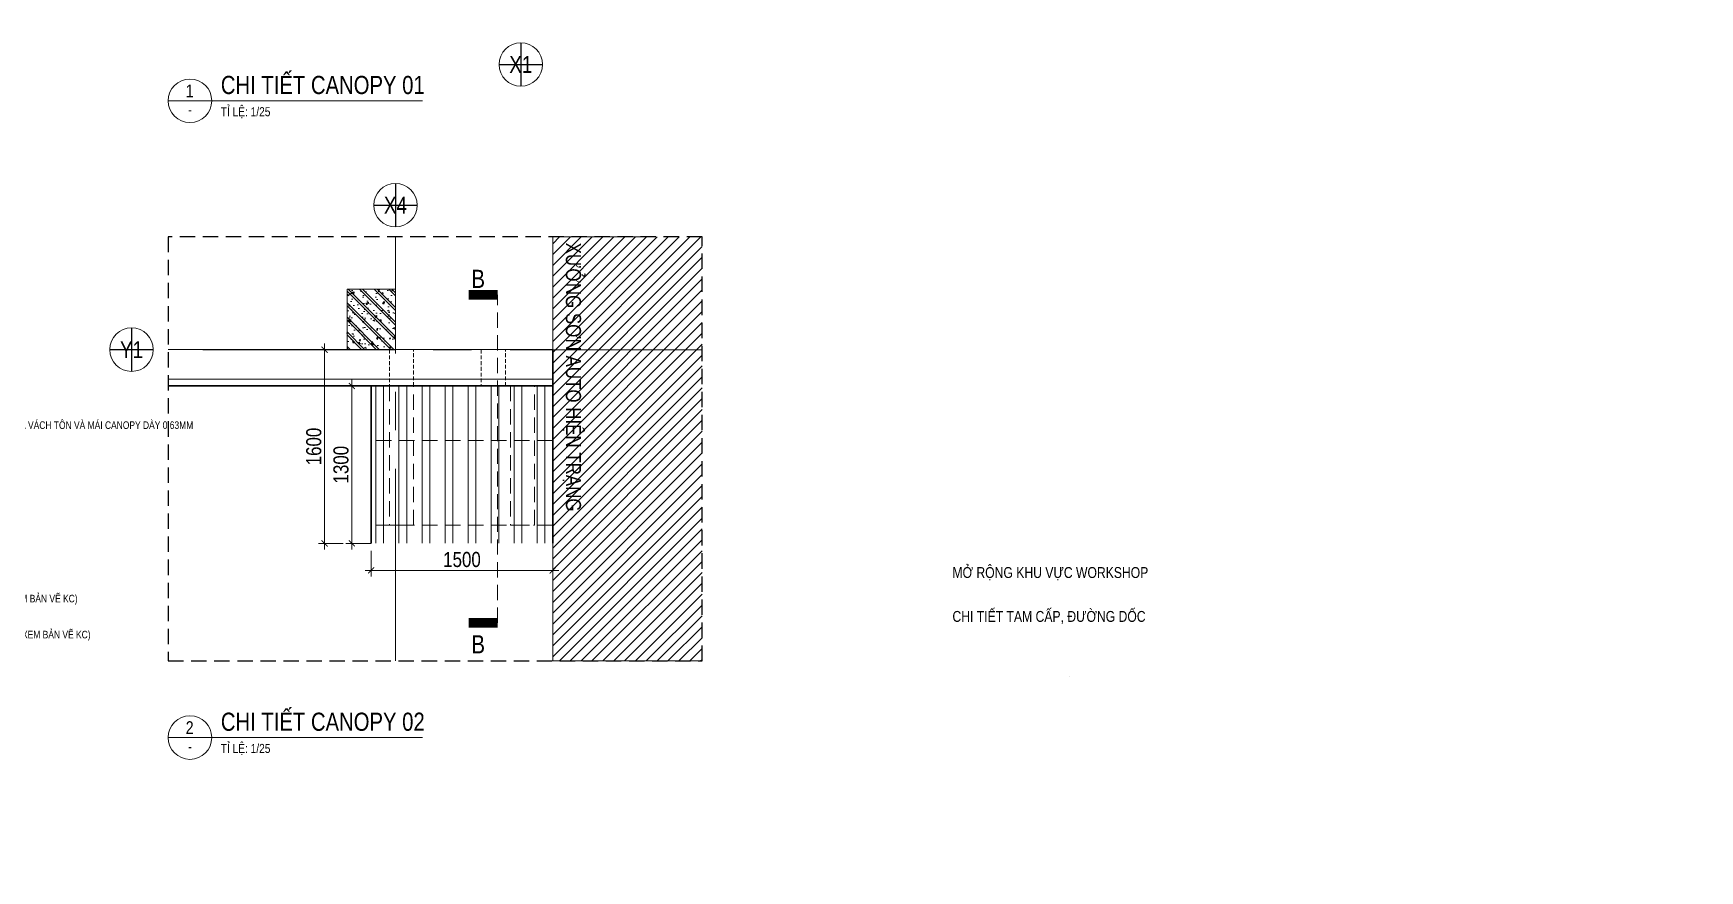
# Model space of a CAD drawing. Header units: millimetres. Extents: x -547695 to 905972, y -1055718 to 167349.
# Drawn here: x -523077 to -509299, y -1023756 to -1016838 of the extents above; entities that cross this region are included whole.
import ezdxf
from ezdxf import colors
from ezdxf.entities.mleader import LeaderData, LeaderLine
from ezdxf.enums import TextEntityAlignment as Align
from ezdxf.math import Vec2, Vec3
from ezdxf.xclip import XClip

# ---------------------------------------------------------------- set-up
doc = ezdxf.new("R2018")
doc.units = ezdxf.units.MM
doc.header["$XCLIPFRAME"] = 0
for name, pattern in [('$0$BASE-A0$0$HIDDEN', [0.375, 0.25, -0.125]), ('CENTER', [50.8, 31.75, -6.35, 6.35, -6.35]), ('HIDDEN', [9.525, 6.35, -3.175])]:
    doc.linetypes.add(name, pattern=pattern)
doc.layers.get('DEFPOINTS').update_dxf_attribs({"color": 1, "lineweight": 25})
doc.layers.add('8', color=8, linetype='Continuous')
doc.layers.add('A.DIM', color=8, linetype='Continuous')
for name, color, linetype, lineweight in [('A-COLS', 9, 'Continuous', 9), ('A-DIMS', 8, 'Continuous', 9), ('A-GRID', 250, 'CENTER', 15), ('A-HEVY', 111, 'Continuous', 35), ('A-HIDD', 45, 'HIDDEN', 9), ('A-PATT', 252, 'Continuous', 9), ('A-SHBD-LINE', 7, 'Continuous', 35), ('A-SYMBOLS', 10, 'Continuous', 13)]:
    doc.layers.add(name, color=color, linetype=linetype, lineweight=lineweight)
doc.styles.get("Standard").update_dxf_attribs({"font": 'arial.ttf'})
doc.styles.add('VTK_Arial', font='arial.ttf', dxfattribs={"width": 0.8})
doc.styles.add('VTK_Arial_3.5 mm', font='arial.ttf', dxfattribs={"width": 0.8, "height": 3.5})
doc.styles.add('XREF_KHUNG TEN VTK_A1$0$Arial_VHm', font='arial.ttf')
doc.dimstyles.new('A-2.5-DIM50', dxfattribs={"dimscale": 50, "dimtxt": 2.5, "dimasz": 1, "dimexe": 1, "dimexo": 0, "dimgap": 0.5, "dimtad": 1, "dimdec": 0, "dimzin": 12, "dimdsep": 46, "dimtxsty": 'VTK_Arial', "dimblk": 'ARCHTICK', "dimcen": 0, "dimdle": 1, "dimclrd": 256, "dimclre": 256, "dimclrt": 7, "dimadec": 1, "dimazin": 3, "dimtfac": 1, "dimtdec": 0, "dimtmove": 0, "dimatfit": 2, "dimfxl": 20, "dimtolj": 1, "dimtzin": 0, "dimlwd": -1, "dimlwe": -1, "dimarcsym": 0})

# ---------------------------------------------------------------- blocks, each defined once
blk = doc.blocks.new('ERBHRTHB4T')
at = {"color": 0}
blk.add_wipeout([(-200, 100), (200, 100), (200, -400), (-200, -400)], dxfattribs=at).dxf.layer = '8'
at = {"layer": 'A-PATT'}
h = blk.add_hatch(dxfattribs=at)
h.set_pattern_fill('BT-01', color=256, scale=20, style=0, double=1, pattern_type=2)
h.set_pattern_definition([(50, (115612.73, 26820), (143.45204, -12.55043), [15, -165]), (355, (115612.73, 26820), (-27.75027, 150.43843), [12, -132]), (100.4514, (115624.68, 26818.95), (115.70188, 137.88791), [12.74804, -140.22842]), (46.1842, (115612.73, 26860), (213.4482, -33.1038), [22.5, -247.5]), (96.6356, (115630.52, 26857.24), (186.93254, 194.82357), [19.12206, -210.3426]), (351.1842, (115612.73, 26860), (186.9324, 194.8237), [18, -198]), (21, (115632.73, 26850), (119.38141, -80.52378), [15, -165]), (326, (115632.73, 26850), (48.66307, 145.03), [12, -132]), (71.4514, (115642.68, 26843.29), (168.04453, 64.5061), [12.74804, -140.22842]), (37.5, (115612.73, 26820), (2.43197, 66.57877), [0, -130.4, 0, -134, 0, -132.5]), (7.5, (115612.73, 26820), (52.613907, 78.882342), [0, -76.4, 0, -127.4, 0, -50.5]), (327.5, (115568.13, 26820), (106.764487, -4.510974), [0, -50, 0, -156, 0, -207]), (317.5, (115548.13, 26820), (116.637234, 20.021), [0, -65, 0, -103.6, 0, -147]), (45, (115612.73, 26820), (-60.104076, 60.104076), []), (45, (115612.73, 26844.5), (-60.104076, 60.104076), [])])
h.paths.add_polyline_path([(200, 100), (200, -400), (-200, -400), (-200, 100)])
at = {"color": 0}
blk.add_lwpolyline([(-200, 100), (200, 100), (200, -400), (-200, -400)], close=True, dxfattribs=at)
blk = doc.blocks.new('t7i')
blk.add_wipeout([(0, -210), (210, -210), (210, 0), (0, 0)]).dxf.layer = '8'
at = {"layer": 'A-PATT'}
h = blk.add_hatch(dxfattribs=at)
h.set_pattern_fill('BT-01', color=256, scale=20, style=0, double=1, pattern_type=2)
h.set_pattern_definition([(50, (111922.47, 19673.82), (143.45204, -12.55043), [15, -165]), (355, (111922.47, 19673.82), (-27.75027, 150.43843), [12, -132]), (100.4514, (111934.43, 19672.77), (115.70188, 137.8879), [12.74804, -140.22842]), (46.1842, (111922.47, 19713.82), (213.4482, -33.1038), [22.5, -247.5]), (96.6356, (111940.26, 19711.06), (186.93254, 194.82357), [19.12206, -210.3426]), (351.1842, (111922.47, 19713.82), (186.9324, 194.8237), [18, -198]), (21, (111942.47, 19703.82), (119.38141, -80.52378), [15, -165]), (326, (111942.47, 19703.82), (48.66307, 145.03), [12, -132]), (71.4514, (111952.42, 19697.11), (168.04453, 64.5061), [12.74804, -140.22842]), (37.5, (111922.47, 19673.82), (2.43197, 66.57877), [0, -130.4, 0, -134, 0, -132.5]), (7.5, (111922.47, 19673.82), (52.613907, 78.882342), [0, -76.4, 0, -127.4, 0, -50.5]), (327.5, (111877.87, 19673.82), (106.764487, -4.510974), [0, -50, 0, -156, 0, -207]), (317.5, (111857.87, 19673.82), (116.637234, 20.021), [0, -65, 0, -103.6, 0, -147]), (45, (111922.47, 19673.82), (-60.104076, 60.104076), []), (45, (111922.47, 19698.32), (-60.104076, 60.104076), [])])
h.paths.add_polyline_path([(0, -210), (210, -210), (210, 0), (0, 0)])
at = {"layer": 'A-HEVY'}
blk.add_lwpolyline([(0, -210), (210, -210), (210, 0), (0, 0)], close=True, dxfattribs=at)
blk = doc.blocks.new('egerg')
at = {"layer": 'A-PATT'}
h = blk.add_hatch(dxfattribs=at)
h.set_pattern_fill('BT-01', color=256, scale=14.982164, style=0, double=1, pattern_type=2)
h.set_pattern_definition([(50, (22752.53, 12038.09), (107.4611, -9.40163), [11.23662, -123.60285]), (355, (22752.53, 12038.09), (-20.78795, 112.69466), [8.9893, -98.8823]), (100.4514, (22761.49, 12037.31), (86.67322, 103.29296), [9.54966, -105.04626]), (46.1842, (22752.53, 12068.05), (159.8958, -24.7983), [16.8549, -185.4043]), (96.6356, (22765.86, 12065.99), (140.0327, 145.9439), [14.3245, -157.5694]), (351.1842, (22752.53, 12068.05), (140.0326, 145.944), [13.4839, -148.3234]), (21, (22767.51, 12060.56), (89.4296, -60.32102), [11.23662, -123.60285]), (326, (22767.51, 12060.56), (36.4539, 108.64317), [8.9893, -98.8823]), (71.4514, (22774.97, 12055.54), (125.88353, 48.32205), [9.54966, -105.04626]), (37.5, (22752.53, 12038.09), (1.82181, 49.874703), [0, -97.68371, 0, -100.3805, 0, -99.25684]), (7.5, (22752.53, 12038.09), (39.41351, 59.09141), [0, -57.23187, 0, -95.43639, 0, -37.82996]), (327.5, (22719.12, 12038.09), (79.978153, -3.37921), [0, -37.45541, 0, -116.86088, 0, -155.0654]), (317.5, (22704.14, 12038.09), (87.3739, 14.9979), [0, -48.69203, 0, -77.6076, 0, -110.1189]), (45, (22752.53, 12038.09), (-45.02446, 45.02446), []), (45, (22752.53, 12056.44), (-45.02446, 45.02446), [])])
h.paths.add_polyline_path([(0, -200), (400, -200), (400, 200), (0, 200)])
at = {"layer": 'A-HEVY'}
blk.add_lwpolyline([(0, -200), (400, -200), (400, 200), (0, 200)], close=True, dxfattribs=at)
blk = doc.blocks.new('ERYUJH76Y')
at = {"layer": 'A-GRID', "ltscale": 50}
for points in [[(1300, 3348), (1300, 25452)], [(-24000, 3348), (-24000, 25008)], [(-16000, 3348), (-16000, 25008)], [(-8000, 3348), (-8000, 25008)], [(0, 3348), (0, 25008)], [(4694, 21428), (-30447, 21428)], [(4694, 12928), (-30447, 12928)], [(4694, 6928), (-30447, 6928)]]:
    blk.add_lwpolyline(points, dxfattribs=at)
at = {"layer": 'A-SYMBOLS'}
blk.add_blockref('egerg', (-24000, 12978), dxfattribs=at)
at = {"layer": '8'}
for p in [(-20610, 13178), (-16400, 13178), (-11810, 13178), (-6060, 13178), (-210, 13178)]:
    blk.add_blockref('t7i', p, dxfattribs=at)
at = {"layer": 'A-COLS'}
for p in [(-23800, 21328), (-16000, 21328), (-8000, 21328), (-200, 21328)]:
    blk.add_blockref('ERBHRTHB4T', p, dxfattribs=at)
at = {"layer": 'A-COLS', "xscale": -1, "rotation": 180}
for p in [(-23800, 7028), (-16000, 7028), (-8000, 7028), (-200, 7028)]:
    blk.add_blockref('ERBHRTHB4T', p, dxfattribs=at)
blk = doc.blocks.new('RHRTHRHRT')
at = {"layer": 'A-HEVY'}
for points in [[(-1300, -15100), (-25600, -15100), (-25600, -8075)], [(-25300, -8075), (-25300, -14800), (-1300, -14800)]]:
    blk.add_lwpolyline(points, dxfattribs=at)
at = {"layer": 'DEFPOINTS', "linetype": '$0$BASE-A0$0$HIDDEN', "ltscale": 500}
blk.add_lwpolyline([(-25550, -50), (0, -50), (0, -15050), (-25550, -15050)], close=True, dxfattribs=at)
at = {"layer": 'A-GRID'}
ref = blk.add_blockref('ERYUJH76Y', (-1300, -21728), dxfattribs=at)
XClip(ref).set_block_clipping_path([(-32069.3798585372, 5005.1306604635), (6367.1031573832, 26504.5361301411)])
blk = doc.blocks.new('E5U67')
at = {"layer": 'A-SHBD-LINE', "color": 1, "ltscale": 0.3, "style": 'XREF_KHUNG TEN VTK_A1$0$Arial_VHm', "width": 0.8}
for tag, p in [('HANGMUC', (-4487, 3455)), ('TENBANVE1', (-4487, 2808)), ('TENBANVE2', (-4487, 2508))]:
    blk.add_attdef(tag, p, '', height=161, rotation=1080, dxfattribs=at)
at = {"layer": 'A-SHBD-LINE', "color": 1, "lineweight": 30, "ltscale": 0.3, "width": 0.8, "flags": 64}
for tag, height, p in [('TYLE', 161, (-2759, 2009)), ('KHBV', 170, (-2669, 841))]:
    blk.add_attdef(tag, text='', height=height, rotation=1080, dxfattribs=at).set_placement(p, align=Align.TOP_LEFT)
blk = doc.blocks.new('5t7i')
at = {"layer": 'A-PATT', "transparency": 33554620}
h = blk.add_hatch(dxfattribs=at)
h.set_pattern_fill('ANSI32', color=256, scale=20, angle=45)
h.set_pattern_definition([(90, (7250, -2500), (-190.5, 6e-14), []), (90, (7313.5, -2436.5), (-190.5, 6e-14), [])])
h.paths.add_polyline_path([(-1500, 0), (-1500, -1600), (0, -1600), (0, 0)])
at = {"layer": 'A-HEVY'}
blk.add_lwpolyline([(-1500, 0), (-1500, -1600), (0, -1600), (0, 0)], close=True, dxfattribs=at)
at = {"layer": 'A-HIDD', "ltscale": 20}
for points in [[(0, 0), (-1500, 0)], [(0, -50), (-1500, -50)], [(0, -750), (-1500, -750)], [(0, -1450), (-1500, -1450)]]:
    blk.add_lwpolyline(points, dxfattribs=at)
for points in [[(-1150, -1450), (-1150, 0), (-1350, 0), (-1350, -1450)], [(-150, -1450), (-150, 0), (-350, 0), (-350, -1450)]]:
    blk.add_lwpolyline(points, close=True, dxfattribs=at)
blk = doc.blocks.new('_ARCHTICK')
at = {"color": 0, "linetype": 'ByBlock', "const_width": 0.15}
blk.add_lwpolyline([(-0.5, -0.5), (0.5, 0.5)], dxfattribs=at)
blk = doc.blocks.new('*D1172')
at = {"layer": 'A-DIMS', "transparency": 16777216}
for p, q in [((-520669, -1021102), (-520669, -1019402)), ((-520515, -1019452), (-520719, -1019452)), ((-520515, -1021052), (-520719, -1021052))]:
    blk.add_line(p, q, dxfattribs=at)
at = {"layer": 'DEFPOINTS', "color": 0, "transparency": 16777216}
for p in [(-520669, -1019452), (-520515, -1019452), (-520515, -1021052)]:
    blk.add_point(p, dxfattribs=at)
at = {"layer": 'A-DIMS', "transparency": 16777216, "xscale": 50, "yscale": 50, "zscale": 50}
for p, rotation in [((-520669, -1019452), 90), ((-520669, -1021052), 270)]:
    blk.add_blockref('_ARCHTICK', p, dxfattribs=dict(at, rotation=rotation))
at = {"layer": 'A-DIMS', "color": 7, "transparency": 16777216, "insert": (-520758, -1020252), "char_height": 125, "attachment_point": 5, "rotation": 90, "style": 'VTK_Arial'}
blk.add_mtext('\\A1;1600', dxfattribs=at)
blk = doc.blocks.new('*D1173')
at = {"layer": 'A-DIMS', "transparency": 16777216}
for p, q in [((-520283, -1021114), (-520283, -1021325)), ((-518783, -1021114), (-518783, -1021325)), ((-518733, -1021275), (-520333, -1021275))]:
    blk.add_line(p, q, dxfattribs=at)
at = {"layer": 'DEFPOINTS', "color": 0, "transparency": 16777216}
for p in [(-520283, -1021114), (-518783, -1021114), (-520283, -1021275)]:
    blk.add_point(p, dxfattribs=at)
at = {"layer": 'A-DIMS', "transparency": 16777216, "xscale": 50, "yscale": 50, "zscale": 50, "rotation": 180}
blk.add_blockref('_ARCHTICK', (-520283, -1021275), dxfattribs=at)
at = {"layer": 'A-DIMS', "transparency": 16777216, "xscale": 50, "yscale": 50, "zscale": 50}
blk.add_blockref('_ARCHTICK', (-518783, -1021275), dxfattribs=at)
at = {"layer": 'A-DIMS', "color": 7, "transparency": 16777216, "insert": (-519533, -1021186), "char_height": 125, "attachment_point": 5, "style": 'VTK_Arial'}
blk.add_mtext('\\A1;1500', dxfattribs=at)
blk = doc.blocks.new('*U303')
blk.add_wipeout([(4.5, 0), (4.46, -0.56), (4.36, -1.12), (4.18, -1.66), (3.94, -2.17), (3.64, -2.65), (3.28, -3.08), (2.87, -3.47), (2.41, -3.8), (1.92, -4.07), (1.39, -4.28), (0.84, -4.42), (0.28, -4.49), (-0.28, -4.49), (-0.84, -4.42), (-1.39, -4.28), (-1.92, -4.07), (-2.41, -3.8), (-2.87, -3.47), (-3.28, -3.08), (-3.64, -2.65), (-3.94, -2.17), (-4.18, -1.66), (-4.36, -1.12), (-4.46, -0.56), (-4.5, 0), (-4.46, 0.56), (-4.36, 1.12), (-4.18, 1.66), (-3.94, 2.17), (-3.64, 2.65), (-3.28, 3.08), (-2.87, 3.47), (-2.41, 3.8), (-1.92, 4.07), (-1.39, 4.28), (-0.84, 4.42), (-0.28, 4.49), (0.28, 4.49), (0.84, 4.42), (1.39, 4.28), (1.92, 4.07), (2.41, 3.8), (2.87, 3.47), (3.28, 3.08), (3.64, 2.65), (3.94, 2.17), (4.18, 1.66), (4.36, 1.12), (4.46, 0.56)])
blk.add_circle((0, 0), 4.5)
at = {"layer": 'DEFPOINTS', "color": 250}
for p, q in [((0, 4.5), (0, -4.5)), ((-4.5, 0), (4.5, 0))]:
    blk.add_line(p, q, dxfattribs=at)
at = {"color": 7, "style": 'VTK_Arial_3.5 mm', "width": 0.8}
blk.add_attdef('X12', text='', height=3.5, dxfattribs=at).set_placement((0, 0), align=Align.MIDDLE_CENTER)
blk = doc.blocks.new('*U962')
for p, q in [((0, 0), (-14.5, 0)), ((55.55, 0), (0, 0))]:
    blk.add_line(p, q)
blk.add_circle((-8.5, 0), 6)
at = {"color": 7, "style": 'VTK_Arial', "width": 0.8}
blk.add_attdef('SECTION', (0, 1.86), '', height=5, dxfattribs=at)
blk.add_attdef('MARK', text='', height=3.5, dxfattribs=at).set_placement((-8.59, 0.99), align=Align.CENTER)
at = {"color": 7, "linetype": 'Continuous', "style": 'VTK_Arial', "width": 0.8}
blk.add_attdef('REF', text='', height=2.5, dxfattribs=at).set_placement((-8.49, -3.75), align=Align.CENTER)
at = {"color": 7, "linetype": 'Continuous', "style": 'VTK_Arial', "width": 0.8, "flags": 8}
blk.add_attdef('SCALE-I', (0, -4.25), '', height=2.5, dxfattribs=at)
blk = doc.blocks.new('*D1186')
at = {"layer": 'A-DIMS', "transparency": 16777216}
for p, q in [((-520283, -1019752), (-520494, -1019752)), ((-520444, -1021102), (-520444, -1019702)), ((-520283, -1021052), (-520494, -1021052))]:
    blk.add_line(p, q, dxfattribs=at)
at = {"layer": 'DEFPOINTS', "color": 0, "transparency": 16777216}
for p in [(-520444, -1019752), (-520283, -1019752), (-520283, -1021052)]:
    blk.add_point(p, dxfattribs=at)
at = {"layer": 'A-DIMS', "transparency": 16777216, "xscale": 50, "yscale": 50, "zscale": 50}
for p, rotation in [((-520444, -1019752), 90), ((-520444, -1021052), 270)]:
    blk.add_blockref('_ARCHTICK', p, dxfattribs=dict(at, rotation=rotation))
at = {"layer": 'A-DIMS', "color": 7, "transparency": 16777216, "insert": (-520533, -1020402), "char_height": 125, "attachment_point": 5, "rotation": 90, "style": 'VTK_Arial'}
blk.add_mtext('\\A1;1300', dxfattribs=at)

msp = doc.modelspace()

# ---------------------------------------------------------------- block references
at = {"layer": 'A-HEVY'}
ref = msp.add_blockref('RHRTHRHRT', (-493746.5, -1006952.8), dxfattribs=at)
XClip(ref).set_block_clipping_path([(-28215.4999999999, -9807.4999999999), (-23801.4999999999, 596.5000000001)])
at = {"layer": 'A-SYMBOLS'}
for name, p, xscale, yscale, zscale, values in [('*U303', (-519046.5, -1017095.7), 40, 40, 40, {'X12': 'X1'}), ('*U962', (-521527, -1017395.8), 30, 30, 30, {'SECTION': 'CHI TIẾT CANOPY 01', 'SCALE-I': 'TỈ LỆ: 1/25', 'REF': '-', 'MARK': '1'}), ('*U303', (-520083, -1018258.2), 40, 40, 40, {'X12': 'X4'}), ('*U303', (-522265.1, -1019451.6), 40, 40, 40, {'X12': 'Y1'}), ('*U962', (-521527, -1022656.4), 30, 30, 30, {'SECTION': 'CHI TIẾT CANOPY 02', 'SCALE-I': 'TỈ LỆ: 1/25', 'REF': '-', 'MARK': '2'})]:
    msp.add_blockref(name, p, dxfattribs=dict(at, xscale=xscale, yscale=yscale, zscale=zscale)).add_auto_attribs(values)
ref = msp.add_blockref('E5U67', (-512965.2, -1023273), dxfattribs=dict(at, xscale=0.5600000000000022, yscale=0.5600000000000022, zscale=0.5600000000000022, rotation=359.9999999999999))
lines = msp.add_mtext('\\W0.80000;{\\W0.8;XG.4001}', dxfattribs={"layer": 'A-SHBD-LINE', "color": 1, "insert": (-514460, -1022801.9), "char_height": 2.5, "attachment_point": 1})
ref.add_attrib('KHBV', '', (-514460, -1022801.9), dxfattribs={"flags": 72}).embed_mtext(lines)
ref.add_attrib('TENBANVE1', 'CHI TIẾT TAM CẤP, ĐƯỜNG DỐC', (-515477.7, -1021700.7), dxfattribs={"layer": 'A-SHBD-LINE', "color": 1, "height": 90, "rotation": 360, "style": 'XREF_KHUNG TEN VTK_A1$0$Arial_VHm', "width": 0.8})
ref.add_attrib('HANGMUC', 'MỞ RỘNG KHU VỰC WORKSHOP', (-515477.7, -1021338), dxfattribs={"layer": 'A-SHBD-LINE', "color": 1, "height": 90, "rotation": 720, "style": 'XREF_KHUNG TEN VTK_A1$0$Arial_VHm', "width": 0.8})
lines = msp.add_mtext('\\W0.80000;{\\W0.8;1/50}', dxfattribs={"layer": 'A-SHBD-LINE', "color": 1, "insert": (-514510.2, -1022148), "char_height": 2.5, "attachment_point": 1})
ref.add_attrib('TYLE', '', (-514510.2, -1022148), dxfattribs={"flags": 72}).embed_mtext(lines)

# ---------------------------------------------------------------- leaders
ml = msp.add_multileader_mtext('Standard', dxfattribs=at)
ml.set_content('DIỀM TÔN CHE KHE HỞ GIỮA VÁCH TÔN VÀ MÁI CANOPY DÀY 0.63MM', color=7, style='VTK_Arial')
ml.set_leader_properties()
ml.build(insert=Vec2(0, 0))
ml.multileader.update_dxf_attribs({"text_top_attachment_type": 0, "text_bottom_attachment_type": 0, "arrow_head_size": 50, "scale": 25})
ctx = ml.context
ctx.base_point, ctx.scale, ctx.char_height, ctx.arrow_head_size, ctx.landing_gap_size, ctx.plane_origin = Vec3(-529667.2, -1020075.9), 25, 62.5, 50, 50, Vec3(-531130.3, -1021147.3)
notes = []
notes.append((ctx, [(0, (1, 1, 0), (-530276.3, -1020075.9), (1, 0), 609.2, [(0, [(-530635.9, -1020681.2)], 256, [])])]))
ctx.mtext.insert, ctx.mtext.rotation, ctx.mtext.width, ctx.mtext.flow_direction = Vec3(-529617.2, -1020044.1), 6.2831853, 696.374, 5
ml = msp.add_multileader_mtext('Standard', dxfattribs=at)
ml.set_content('DIỀM TÔN CHE KHE HỞ GIỮA VÁCH TÔN VÀ MÁI CANOPY DÀY 0.63MM', color=7, style='VTK_Arial')
ml.set_leader_properties()
ml.build(insert=Vec2(0, 0))
ml.multileader.update_dxf_attribs({"text_top_attachment_type": 0, "text_bottom_attachment_type": 0, "arrow_head_size": 50, "scale": 25})
ctx = ml.context
ctx.base_point, ctx.scale, ctx.char_height, ctx.arrow_head_size, ctx.landing_gap_size, ctx.plane_origin = Vec3(-524191.1, -1020075.9), 25, 62.5, 50, 50, Vec3(-525654.2, -1021147.3)
notes.append((ctx, [(0, (1, 1, 0), (-524800.3, -1020075.9), (1, 0), 609.2, [(0, [(-525159.8, -1020681.2)], 256, [])])]))
ctx.mtext.insert, ctx.mtext.rotation, ctx.mtext.width, ctx.mtext.flow_direction = Vec3(-524141.1, -1020044.1), 6.2831853, 696.374, 5
ml = msp.add_multileader_mtext('Standard', dxfattribs=at)
ml.set_content('KHUNG THÉP CHỊU LỰC (XEM BẢN VẼ KC)', color=7, style='VTK_Arial')
ml.set_leader_properties()
ml.build(insert=Vec2(0, 0))
ml.multileader.update_dxf_attribs({"text_top_attachment_type": 0, "text_bottom_attachment_type": 0, "arrow_head_size": 50, "scale": 25})
ctx = ml.context
ctx.base_point, ctx.scale, ctx.char_height, ctx.arrow_head_size, ctx.landing_gap_size, ctx.plane_origin = Vec3(-529663, -1021517.4), 25, 62.5, 50, 50, Vec3(-531130.3, -1022151.6)
notes.append((ctx, [(0, (1, 1, 0), (-530795.8, -1021517.4), (1, 0), 1132.8, [(0, [(-531081, -1021170.8)], 256, [])])]))
ctx.mtext.insert, ctx.mtext.rotation, ctx.mtext.width, ctx.mtext.flow_direction = Vec3(-529613, -1021477), 6.2831853, 804.356, 5
ml = msp.add_multileader_mtext('Standard', dxfattribs=at)
ml.set_content('KHUNG THÉP HỘP MẠ KẼM (XEM BẢN VẼ KC)', color=7, style='VTK_Arial')
ml.set_leader_properties()
ml.build(insert=Vec2(0, 0))
ml.multileader.update_dxf_attribs({"text_top_attachment_type": 0, "text_bottom_attachment_type": 0, "arrow_head_size": 50, "scale": 25})
ctx = ml.context
ctx.base_point, ctx.scale, ctx.char_height, ctx.arrow_head_size, ctx.landing_gap_size, ctx.plane_origin = Vec3(-524186.9, -1021814.8), 25, 62.5, 50, 50, Vec3(-525654.2, -1022449)
notes.append((ctx, [(0, (1, 1, 0), (-525787.1, -1021814.8), (1, 0), 1600.2, [(1, [(-526209.9, -1021137), (-527304.9, -1021139.5)], 256, [])])]))
ctx.mtext.insert, ctx.mtext.rotation, ctx.mtext.width, ctx.mtext.flow_direction = Vec3(-524136.9, -1021774.4), 6.2831853, 853.279, 5
ml = msp.add_multileader_mtext('Standard', dxfattribs=at)
ml.set_content('KHUNG THÉP CHỊU LỰC (XEM BẢN VẼ KC)', color=7, style='VTK_Arial')
ml.set_leader_properties()
ml.build(insert=Vec2(0, 0))
ml.multileader.update_dxf_attribs({"text_top_attachment_type": 0, "text_bottom_attachment_type": 0, "arrow_head_size": 50, "scale": 25})
ctx = ml.context
ctx.base_point, ctx.scale, ctx.char_height, ctx.arrow_head_size, ctx.landing_gap_size, ctx.plane_origin = Vec3(-524186.9, -1021517.4), 25, 62.5, 50, 50, Vec3(-525654.2, -1022151.6)
notes.append((ctx, [(0, (1, 1, 0), (-525319.7, -1021517.4), (1, 0), 1132.8, [(0, [(-525535.4, -1021170.8)], 256, [])])]))
ctx.mtext.insert, ctx.mtext.rotation, ctx.mtext.width, ctx.mtext.flow_direction = Vec3(-524136.9, -1021477), 6.2831853, 804.356, 5
for ctx, leaders in notes:
    for number, flags, end, landing, length, lines in leaders:
        leader = LeaderData()
        leader.index, (leader.has_last_leader_line, leader.has_dogleg_vector, leader.attachment_direction) = number, flags
        leader.last_leader_point, leader.dogleg_vector, leader.dogleg_length = Vec3(end), Vec3(landing), length
        for number, points, colour, breaks in lines:
            line = LeaderLine()
            line.index, line.vertices, line.color, line.breaks = number, Vec3.list(points), colors.encode_raw_color(colour), breaks
            leader.lines.append(line)
        ctx.leaders.append(leader)

# ---------------------------------------------------------------- next in the draw order: block references
at = {"layer": 'A-GRID'}
ref = msp.add_blockref('ERYUJH76Y', (-520083, -1026379.9), dxfattribs=at)
XClip(ref).set_block_clipping_path([(-1878.9999999999, 4356.8037703341), (2535.0000000001, 7860.3037703341)])

# ---------------------------------------------------------------- next in the draw order: hatches: boundary and pattern name
at = {"layer": 'A-PATT', "transparency": 33554620}
h = msp.add_hatch(dxfattribs=at)
h.set_pattern_fill('ANSI31', color=256, scale=20, angle=180)
h.set_pattern_definition([(225, (-518008, -1018519.55), (44.9013, -44.9013), [])])
h.paths.add_polyline_path([(-517548, -1018519.6), (-518783, -1018519.6), (-518783, -1022023.1), (-517548, -1022023.1)])

# ---------------------------------------------------------------- next in the draw order: linework, layer by layer
at = {"layer": 'A-DIMS'}
for p, q in [((-518783, -1022023.1), (-518783, -1018519.6)), ((-518783, -1018519.6), (-518008, -1018519.6)), ((-517548, -1022023.1), (-518783, -1022023.1))]:
    msp.add_line(p, q, dxfattribs=at)
for points in [[(-518783, -1018519.6), (-518783, -1019451.6)], [(-518783, -1019451.6), (-521962, -1019451.6)]]:
    msp.add_lwpolyline(points, dxfattribs=at)
at = {"layer": 'A-HEVY'}
msp.add_lwpolyline([(-518783, -1019451.6), (-518783, -1019751.6), (-521962, -1019751.6)], dxfattribs=at)
at = {"layer": 'A-HIDD', "lineweight": -2, "ltscale": 20}
msp.add_lwpolyline([(-517548, -1018519.6), (-521962, -1018519.6), (-521962, -1022023.1), (-517548, -1022023.1)], close=True, dxfattribs=at)
at = {"layer": 'A-HIDD', "ltscale": 5}
for points in [[(-519933, -1019451.6), (-520133, -1019451.6), (-520133, -1019751.6), (-519933, -1019751.6)], [(-519174, -1019451.6), (-519374, -1019451.6), (-519374, -1019751.6), (-519174, -1019751.6)]]:
    msp.add_lwpolyline(points, close=True, dxfattribs=at)
at = {"layer": 'A-PATT'}
msp.add_lwpolyline([(-518783, -1019451.6), (-518783, -1019696.6), (-521962, -1019696.6)], dxfattribs=at)
at = {"layer": 'A-SYMBOLS', "linetype": '$0$BASE-A0$0$HIDDEN', "ltscale": 500}
msp.add_lwpolyline([(-519239.3, -1021707.8), (-519239.3, -1018998.8)], dxfattribs=at)

# ---------------------------------------------------------------- next in the draw order: block references
at = {"layer": 'A-DIMS'}
ref = msp.add_blockref('5t7i', (-518783, -1019451.6), dxfattribs=at)
XClip(ref).set_block_clipping_path([(-1510.0000000001, -1599.9999999999), (9.9999999999, -299.9999999999)])

# ---------------------------------------------------------------- next in the draw order: texts
at = {"layer": 'A-DIMS', "color": 7, "insert": (-518625.2, -1019678.1), "char_height": 125, "attachment_point": 5, "rotation": 270, "style": 'VTK_Arial'}
msp.add_mtext('\\A1;XƯỞNG SƠN AUTO HIỆN TRẠNG', dxfattribs=at)

# ---------------------------------------------------------------- next in the draw order: dimensions: what is measured, and where the dimension line sits
at = {"layer": 'A-DIMS'}
for base, p1, p2, angle, picture, middle in [((-520669, -1019451.6), (-520514.5, -1021051.6), (-520514.5, -1019451.6), 270, '*D1172', (-520757.8, -1020251.6)), ((-520444, -1019751.6), (-520283, -1021051.6), (-520283, -1019751.6), 90, '*D1186', (-520532.9, -1020401.6)), ((-520283, -1021275.1), (-518783, -1021113.6), (-520283, -1021113.6), 180, '*D1173', (-519533, -1021186.2))]:
    dim = msp.add_linear_dim(base=base, p1=p1, p2=p2, angle=angle, dimstyle='A-2.5-DIM50', override={"dimpost": '\\X', "dimblk": 'ARCHTICK'}, dxfattribs=at)
    dim.commit()
    dim.dimension.update_dxf_attribs({"geometry": picture, "text_midpoint": middle})

# ---------------------------------------------------------------- next in the draw order: texts
at = {"layer": 'A.DIM', "color": 7, "char_height": 150, "attachment_point": 5, "style": 'VTK_Arial', "bg_fill": 3, "box_fill_scale": 1.1, "bg_fill_color": 257, "bg_fill_transparency": 0}
for insert in [(-519398.6, -1018866.6), (-519398.6, -1021886)]:
    msp.add_mtext('\\A1;B', dxfattribs=dict(at, insert=insert))

# ---------------------------------------------------------------- next in the draw order: linework, layer by layer
at = {"layer": 'A-SYMBOLS', "const_width": 80}
for points in [[(-519239.3, -1018998.8), (-519478, -1018998.8)], [(-519239.3, -1021707.8), (-519478, -1021707.8)]]:
    msp.add_lwpolyline(points, dxfattribs=at)

doc.saveas('drawing.dxf')
